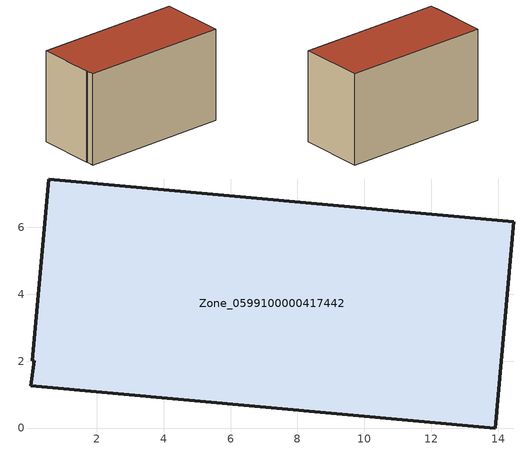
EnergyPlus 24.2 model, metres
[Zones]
Zone_0599100000417442
 floor ground (C_G): 0.03,1.27 0.12,2.01 0.07,2.02 0.56,7.45 14.46,6.18 13.92,0 z0
 wall outside (C_F): 13.92,0 14.46,6.18 0.56,7.45 0.07,2.02 0.12,2.01 0.03,1.27 13.92,0 z0:8.69
 roof outside (C_R): 0.12,2.01 0.03,1.27 13.92,0 14.46,6.18 0.56,7.45 0.07,2.02 z8.69
[BUILDING]
Pand.0599100000417442: North Axis=0; Terrain=City; Loads Convergence Tolerance Value=0.04; Temperature Convergence Tolerance Value=0.4; Solar Distribution=FullExterior; Maximum Number of Warmup Days=25; Minimum Number of Warmup Days=1
[Site:Location]
Rotterdam.The.Hague.AP_ZH_NLD Design_Conditions: Latitude=51.96; Longitude=4.45; Time Zone=1; Elevation=-4.5
[SITE:GROUNDTEMPERATURE:BUILDINGSURFACE]
18, 18, 18, 18, 18, 18, 18, 18, 18, 18, 18, 18
[MATERIAL] Thermal Absorptance=0.9; Solar Absorptance=0.7; Visible Absorptance=0.7
Name | Roughness | Thickness | Conductivity | Density | Specific Heat
G.TI.2006-2014 | MediumSmooth | 0.15 | 0.06 | 540 | 1210
F.TI.2006-2014 | Rough | 0.3 | 0.12 | 1920 | 840
R.TI.2006-2014 | MediumRough | 0.2 | 0.08 | 1500 | 1000
[CONSTRUCTION]
C_G: G.TI.2006-2014
C_F: F.TI.2006-2014
C_R: R.TI.2006-2014
[ZONE]
Zone_0599100000417442: Type=1; Multiplier=1; Ceiling Height=Autocalculate; Volume=Autocalculate; Floor Area=autocalculate; Part of Total Floor Area=Yes
[ZONEINFILTRATION:DESIGNFLOWRATE]
Infil_Zone_0599100000417442: Zone or ZoneList or Space or SpaceList=Zone_0599100000417442; Schedule=AlwaysOn; Design Flow Rate Calculation Method=Flow/Area; Flow Rate per Floor Area=0.0015; Constant Term Coefficient=1; Temperature Term Coefficient=0; Velocity Term Coefficient=0; Velocity Squared Term Coefficient=0
[HVACTEMPLATE:ZONE:IDEALLOADSAIRSYSTEM]
Zone_0599100000417442: Maximum Heating Supply Air Temperature=50; Minimum Cooling Supply Air Temperature=13; Maximum Heating Supply Air Humidity Ratio=0.0156; Minimum Cooling Supply Air Humidity Ratio=0.0077; Heating Limit=NoLimit; Cooling Limit=NoLimit; Dehumidification Control Type=ConstantSensibleHeatRatio; Cooling Sensible Heat Ratio=0.7; Dehumidification Setpoint=60; Humidification Control Type=None; Humidification Setpoint=30; Outdoor Air Method=None; Outdoor Air Flow Rate per Person=0.00944; Outdoor Air Flow Rate per Zone Floor Area=0; Outdoor Air Flow Rate per Zone=0; Demand Controlled Ventilation Type=None; Outdoor Air Economizer Type=NoEconomizer; Heat Recovery Type=None; Sensible Heat Recovery Effectiveness=0.7; Latent Heat Recovery Effectiveness=0.65
[ZONECONTROL:THERMOSTAT]
ThermostatControl_Zone_0599100000417442: Zone or ZoneList=Zone_0599100000417442; Control Type Schedule=DualSetpointControlType; Control 1=Thermostat_Zone_0599100000417442; Temperature Difference Between Cutout And Setpoint=0
[THERMOSTATSETPOINT:DUALSETPOINT]
Thermostat_Zone_0599100000417442: Heating Setpoint Temperature Schedule=HeatingSetpoint_Zone_0599100000417442; Cooling Setpoint Temperature Schedule=CoolingSetpoint_Zone_0599100000417442
[SCHEDULE:COMPACT]
HeatingSetpoint_Zone_0599100000417442: Through: 12/31, For: AllDays, Until: 24:00, 21
CoolingSetpoint_Zone_0599100000417442: Through: 12/31, For: AllDays, Until: 24:00, 24
DualSetpointControlType: Through: 12/31, For: AllDays, Until: 24:00, 4
AlwaysOn: Through: 12/31, For: AllDays, Until: 24:00, 1
